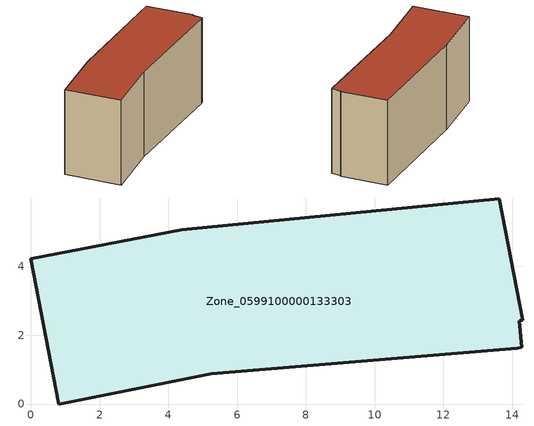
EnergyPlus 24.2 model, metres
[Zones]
Zone_0599100000133303
 floor ground (C_G): 14.29,1.65 14.15,1.62 5.25,0.88 0.81,0 0,4.22 4.39,5.07 13.63,5.96 14.31,2.43 14.2,2.42 z0
 wall outside (C_F): 4.39,5.07 0,4.22 0.81,0 5.25,0.88 14.15,1.62 14.29,1.65 14.2,2.42 14.31,2.43 13.63,5.96 4.39,5.07 z0:6.86
 roof outside (C_R): 14.15,1.62 14.29,1.65 14.2,2.42 14.31,2.43 13.63,5.96 4.39,5.07 0,4.22 0.81,0 5.25,0.88 z6.86
[BUILDING]
Pand.0599100000133303: North Axis=0; Terrain=City; Loads Convergence Tolerance Value=0.04; Temperature Convergence Tolerance Value=0.4; Solar Distribution=FullExterior; Maximum Number of Warmup Days=25; Minimum Number of Warmup Days=1
[Site:Location]
Rotterdam.The.Hague.AP_ZH_NLD Design_Conditions: Latitude=51.96; Longitude=4.45; Time Zone=1; Elevation=-4.5
[SITE:GROUNDTEMPERATURE:BUILDINGSURFACE]
18, 18, 18, 18, 18, 18, 18, 18, 18, 18, 18, 18
[MATERIAL] Thermal Absorptance=0.9; Solar Absorptance=0.7; Visible Absorptance=0.7
Name | Roughness | Thickness | Conductivity | Density | Specific Heat
G.TI.1946 | MediumSmooth | 0.15 | 1 | 540 | 1210
F.TI.1946 | Rough | 0.3 | 0.857143 | 1920 | 840
R.TI.1946 | MediumRough | 0.2 | 0.1 | 1500 | 1000
[CONSTRUCTION]
C_G: G.TI.1946
C_F: F.TI.1946
C_R: R.TI.1946
[ZONE]
Zone_0599100000133303: Type=1; Multiplier=1; Ceiling Height=Autocalculate; Volume=Autocalculate; Floor Area=autocalculate; Part of Total Floor Area=Yes
[ZONEINFILTRATION:DESIGNFLOWRATE]
Infil_Zone_0599100000133303: Zone or ZoneList or Space or SpaceList=Zone_0599100000133303; Schedule=AlwaysOn; Design Flow Rate Calculation Method=Flow/Area; Flow Rate per Floor Area=0.003; Constant Term Coefficient=1; Temperature Term Coefficient=0; Velocity Term Coefficient=0; Velocity Squared Term Coefficient=0
[HVACTEMPLATE:ZONE:IDEALLOADSAIRSYSTEM]
Zone_0599100000133303: Maximum Heating Supply Air Temperature=50; Minimum Cooling Supply Air Temperature=13; Maximum Heating Supply Air Humidity Ratio=0.0156; Minimum Cooling Supply Air Humidity Ratio=0.0077; Heating Limit=NoLimit; Cooling Limit=NoLimit; Dehumidification Control Type=ConstantSensibleHeatRatio; Cooling Sensible Heat Ratio=0.7; Dehumidification Setpoint=60; Humidification Control Type=None; Humidification Setpoint=30; Outdoor Air Method=None; Outdoor Air Flow Rate per Person=0.00944; Outdoor Air Flow Rate per Zone Floor Area=0; Outdoor Air Flow Rate per Zone=0; Demand Controlled Ventilation Type=None; Outdoor Air Economizer Type=NoEconomizer; Heat Recovery Type=None; Sensible Heat Recovery Effectiveness=0.7; Latent Heat Recovery Effectiveness=0.65
[ZONECONTROL:THERMOSTAT]
ThermostatControl_Zone_0599100000133303: Zone or ZoneList=Zone_0599100000133303; Control Type Schedule=DualSetpointControlType; Control 1=Thermostat_Zone_0599100000133303; Temperature Difference Between Cutout And Setpoint=0
[THERMOSTATSETPOINT:DUALSETPOINT]
Thermostat_Zone_0599100000133303: Heating Setpoint Temperature Schedule=HeatingSetpoint_Zone_0599100000133303; Cooling Setpoint Temperature Schedule=CoolingSetpoint_Zone_0599100000133303
[SCHEDULE:COMPACT]
HeatingSetpoint_Zone_0599100000133303: Through: 12/31, For: AllDays, Until: 24:00, 21
CoolingSetpoint_Zone_0599100000133303: Through: 12/31, For: AllDays, Until: 24:00, 24
DualSetpointControlType: Through: 12/31, For: AllDays, Until: 24:00, 4
AlwaysOn: Through: 12/31, For: AllDays, Until: 24:00, 1
